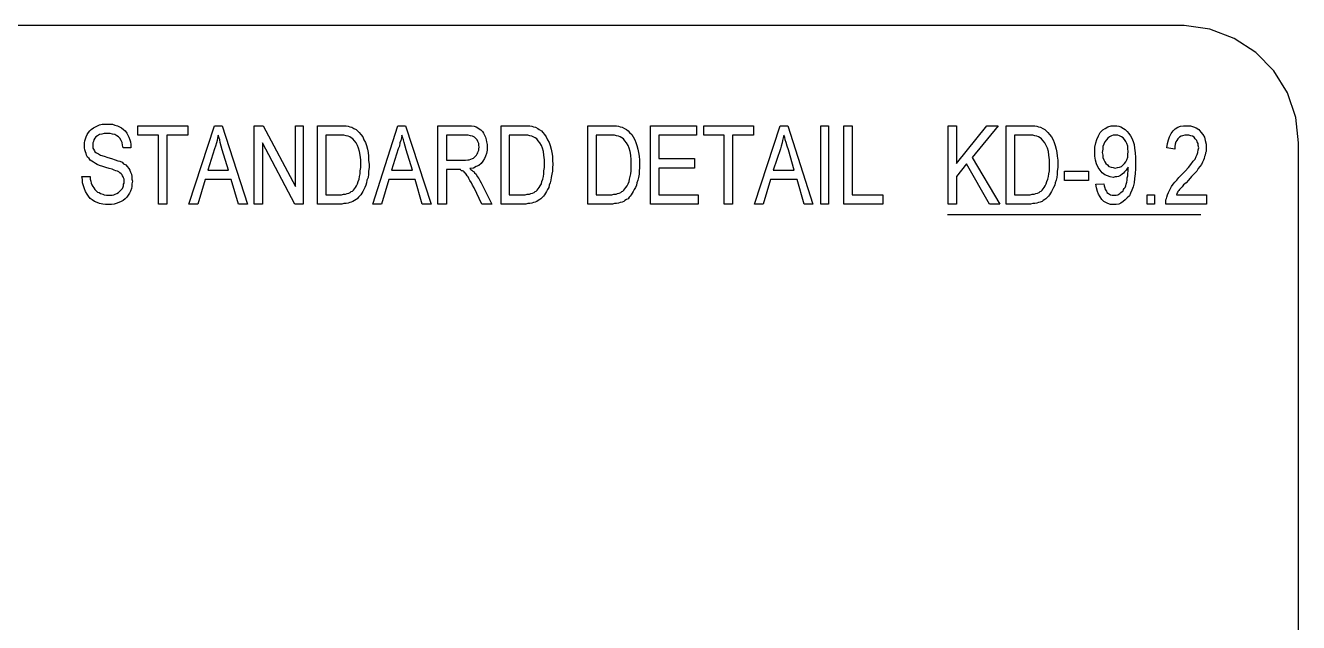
# Model space of a CAD drawing. Header units: metres. Extents: x 14 to 601, y -777 to -11.
# Drawn here: x 308.2 to 600.8, y -147.9 to -10.8 of the extents above; entities that cross this region are included whole.
import ezdxf

# ---------------------------------------------------------------- set-up
doc = ezdxf.new("R2010")
doc.units = ezdxf.units.M

msp = doc.modelspace()

# ---------------------------------------------------------------- linework, layer by layer
for p, q in [((573.76, -10.76), (40.72, -10.76)), ((574.48, -10.76), (573.76, -10.76)), ((580.36, -11.6), (574.48, -10.76)), ((586, -13.76), (580.36, -11.6)), ((590.92, -17), (586, -13.76)), ((595.12, -21.2), (590.92, -17)), ((598.24, -26.24), (595.12, -21.2)), ((600.16, -31.88), (598.24, -26.24)), ((600.76, -37.76), (600.16, -31.88)), ((322.72, -35.36), (322.96, -35)), ((322.96, -35), (323.32, -34.64)), ((323.32, -34.64), (323.8, -34.28)), ((323.8, -34.28), (324.28, -34.04)), ((324.28, -34.04), (324.76, -33.8)), ((324.76, -33.8), (325.24, -33.56)), ((325.24, -33.56), (325.84, -33.44)), ((325.84, -33.44), (326.32, -33.44)), ((326.32, -33.44), (326.92, -33.44)), ((326.92, -33.44), (327.52, -33.44)), ((327.52, -33.44), (328.24, -33.44)), ((328.24, -33.44), (328.72, -33.68)), ((328.72, -33.68), (329.32, -33.8)), ((329.32, -33.8), (329.8, -34.04)), ((329.8, -34.04), (330.28, -34.28)), ((330.28, -34.28), (330.76, -34.64)), ((330.76, -34.64), (331.12, -35)), ((331.12, -35), (331.48, -35.48)), ((334, -35.96), (334, -33.8)), ((334, -33.8), (345.52, -33.8)), ((345.52, -33.8), (345.52, -35.96)), ((345.76, -51.8), (351.64, -33.8)), ((351.64, -33.8), (353.44, -33.8)), ((353.44, -33.8), (359.2, -51.8)), ((360.76, -51.8), (360.76, -33.8)), ((360.76, -33.8), (362.8, -33.8)), ((362.8, -33.8), (370.24, -47.72)), ((370.24, -47.72), (370.24, -33.8)), ((370.24, -33.8), (372.04, -33.8)), ((372.04, -33.8), (372.04, -51.8)), ((375.28, -51.8), (375.28, -33.8)), ((375.28, -33.8), (380.2, -33.8)), ((380.2, -33.8), (380.8, -33.8)), ((380.8, -33.8), (381.4, -33.8)), ((381.4, -33.8), (381.88, -33.8)), ((381.88, -33.8), (382.36, -33.92)), ((382.36, -33.92), (382.72, -34.04)), ((382.72, -34.04), (383.2, -34.16)), ((383.2, -34.16), (383.68, -34.4)), ((383.68, -34.4), (384.16, -34.64)), ((384.16, -34.64), (384.52, -35)), ((384.52, -35), (384.88, -35.36)), ((388, -51.8), (393.76, -33.8)), ((393.76, -33.8), (395.56, -33.8)), ((395.56, -33.8), (401.44, -51.8)), ((403, -51.8), (403, -33.8)), ((403, -33.8), (409.24, -33.8)), ((409.24, -33.8), (409.96, -33.8)), ((409.96, -33.8), (410.68, -33.8)), ((410.68, -33.8), (411.28, -33.92)), ((411.28, -33.92), (411.76, -34.04)), ((411.76, -34.04), (412.12, -34.28)), ((412.12, -34.28), (412.48, -34.52)), ((412.48, -34.52), (412.84, -34.76)), ((412.84, -34.76), (413.2, -35.12)), ((417.52, -51.8), (417.52, -33.8)), ((417.52, -33.8), (422.44, -33.8)), ((422.44, -33.8), (423.04, -33.8)), ((423.04, -33.8), (423.64, -33.8)), ((423.64, -33.8), (424.12, -33.8)), ((424.12, -33.8), (424.6, -33.92)), ((424.6, -33.92), (424.96, -34.04)), ((424.96, -34.04), (425.44, -34.16)), ((425.44, -34.16), (425.92, -34.4)), ((425.92, -34.4), (426.28, -34.64)), ((426.28, -34.64), (426.76, -35)), ((426.76, -35), (427.12, -35.36)), ((437.44, -51.8), (437.44, -33.8)), ((437.44, -33.8), (442.36, -33.8)), ((442.36, -33.8), (442.96, -33.8)), ((442.96, -33.8), (443.56, -33.8)), ((443.56, -33.8), (444.04, -33.8)), ((444.04, -33.8), (444.52, -33.92)), ((444.52, -33.92), (444.88, -34.04)), ((444.88, -34.04), (445.36, -34.16)), ((445.36, -34.16), (445.84, -34.4)), ((445.84, -34.4), (446.32, -34.64)), ((446.32, -34.64), (446.68, -35)), ((446.68, -35), (447.04, -35.36)), ((451.84, -51.8), (451.84, -33.8)), ((451.84, -33.8), (462.4, -33.8)), ((462.4, -33.8), (462.4, -35.96)), ((464.08, -35.96), (464.08, -33.8)), ((464.08, -33.8), (475.48, -33.8)), ((475.48, -33.8), (475.48, -35.96)), ((475.72, -51.8), (481.6, -33.8)), ((481.6, -33.8), (483.4, -33.8)), ((483.4, -33.8), (489.16, -51.8)), ((490.96, -51.8), (490.96, -33.8)), ((490.96, -33.8), (492.76, -33.8)), ((492.76, -33.8), (492.76, -51.8)), ((496.24, -51.8), (496.24, -33.8)), ((496.24, -33.8), (498.16, -33.8)), ((498.16, -33.8), (498.16, -49.64)), ((520.24, -51.8), (520.24, -33.8)), ((520.24, -33.8), (522.16, -33.8)), ((522.16, -33.8), (522.16, -42.44)), ((522.16, -42.44), (529.12, -33.8)), ((531.76, -33.8), (525.76, -41.12)), ((529.12, -33.8), (531.76, -33.8)), ((533.56, -51.8), (533.56, -33.8)), ((533.56, -33.8), (538.48, -33.8)), ((538.48, -33.8), (539.08, -33.8)), ((539.08, -33.8), (539.68, -33.8)), ((539.68, -33.8), (540.16, -33.8)), ((540.16, -33.8), (540.64, -33.92)), ((540.64, -33.92), (541, -34.04)), ((541, -34.04), (541.48, -34.16)), ((541.48, -34.16), (541.96, -34.4)), ((541.96, -34.4), (542.44, -34.64)), ((542.44, -34.64), (542.8, -35)), ((542.8, -35), (543.16, -35.36)), ((555.16, -35.36), (555.76, -34.76)), ((555.76, -34.76), (556.36, -34.4)), ((556.36, -34.4), (556.96, -34.04)), ((556.96, -34.04), (557.68, -33.8)), ((557.68, -33.8), (558.4, -33.8)), ((558.4, -33.8), (559, -33.8)), ((559, -33.8), (559.48, -33.92)), ((559.48, -33.92), (559.96, -34.04)), ((559.96, -34.04), (560.56, -34.4)), ((560.56, -34.4), (560.92, -34.64)), ((560.92, -34.64), (561.4, -35.12)), ((571.48, -35.6), (571.96, -35)), ((571.96, -35), (572.44, -34.52)), ((572.44, -34.52), (573.04, -34.16)), ((573.04, -34.16), (573.64, -33.92)), ((573.64, -33.92), (574.36, -33.8)), ((574.36, -33.8), (575.08, -33.8)), ((575.08, -33.8), (575.92, -33.8)), ((575.92, -33.8), (576.64, -34.04)), ((576.64, -34.04), (577.24, -34.28)), ((577.24, -34.28), (577.84, -34.64)), ((577.84, -34.64), (578.32, -35.24)), ((321.76, -37.76), (321.88, -37.28)), ((321.76, -38.36), (321.76, -37.76)), ((321.88, -37.28), (322, -36.8)), ((322, -36.8), (322.12, -36.32)), ((322.12, -36.32), (322.36, -35.84)), ((322.36, -35.84), (322.72, -35.36)), ((323.8, -37.4), (323.68, -37.76)), ((323.68, -37.76), (323.68, -38.24)), ((323.92, -37.04), (323.8, -37.4)), ((324.16, -36.68), (323.92, -37.04)), ((324.4, -36.32), (324.16, -36.68)), ((324.76, -36.08), (324.4, -36.32)), ((325.24, -35.84), (324.76, -36.08)), ((325.72, -35.72), (325.24, -35.84)), ((326.32, -35.6), (325.72, -35.72)), ((327.04, -35.6), (326.32, -35.6)), ((327.64, -35.6), (327.04, -35.6)), ((328.24, -35.72), (327.64, -35.6)), ((328.72, -35.84), (328.24, -35.72)), ((329.2, -36.08), (328.72, -35.84)), ((329.56, -36.32), (329.2, -36.08)), ((329.92, -36.68), (329.56, -36.32)), ((330.16, -37.16), (329.92, -36.68)), ((330.4, -37.64), (330.16, -37.16)), ((330.52, -38.24), (330.4, -37.64)), ((331.48, -35.48), (331.72, -35.96)), ((331.72, -35.96), (331.96, -36.44)), ((331.96, -36.44), (332.2, -37.04)), ((332.2, -37.04), (332.32, -37.52)), ((332.32, -37.52), (332.44, -38.12)), ((338.8, -35.96), (334, -35.96)), ((338.8, -51.8), (338.8, -35.96)), ((345.52, -35.96), (340.72, -35.96)), ((340.72, -35.96), (340.72, -51.8)), ((352.12, -37.76), (351.88, -38.48)), ((352.24, -37.16), (352.12, -37.76)), ((352.36, -36.56), (352.24, -37.16)), ((352.48, -35.96), (352.36, -36.56)), ((352.6, -36.44), (352.48, -35.96)), ((352.84, -37.04), (352.6, -36.44)), ((352.96, -37.64), (352.84, -37.04)), ((353.2, -38.48), (352.96, -37.64)), ((370.12, -51.8), (362.68, -37.76)), ((362.68, -37.76), (362.68, -51.8)), ((380.2, -35.96), (377.2, -35.96)), ((377.2, -35.96), (377.2, -49.64)), ((380.8, -35.96), (380.2, -35.96)), ((381.4, -35.96), (380.8, -35.96)), ((381.88, -36.08), (381.4, -35.96)), ((382.36, -36.2), (381.88, -36.08)), ((382.72, -36.32), (382.36, -36.2)), ((383.08, -36.56), (382.72, -36.32)), ((383.44, -36.8), (383.08, -36.56)), ((383.8, -37.28), (383.44, -36.8)), ((384.16, -37.76), (383.8, -37.28)), ((384.52, -38.36), (384.16, -37.76)), ((384.88, -35.36), (385.24, -35.84)), ((385.24, -35.84), (385.72, -36.32)), ((385.72, -36.32), (385.96, -37.04)), ((385.96, -37.04), (386.32, -37.64)), ((386.32, -37.64), (386.56, -38.36)), ((394.24, -37.76), (394.12, -38.48)), ((394.48, -37.16), (394.24, -37.76)), ((394.6, -36.56), (394.48, -37.16)), ((394.72, -35.96), (394.6, -36.56)), ((394.84, -36.44), (394.72, -35.96)), ((395.08, -37.04), (394.84, -36.44)), ((395.2, -37.64), (395.08, -37.04)), ((395.44, -38.48), (395.2, -37.64)), ((409.36, -35.96), (404.92, -35.96)), ((404.92, -35.96), (404.92, -41.72)), ((409.96, -35.96), (409.36, -35.96)), ((410.44, -36.08), (409.96, -35.96)), ((410.92, -36.2), (410.44, -36.08)), ((411.4, -36.44), (410.92, -36.2)), ((411.64, -36.68), (411.4, -36.44)), ((412, -37.04), (411.64, -36.68)), ((412.12, -37.4), (412, -37.04)), ((412.36, -37.88), (412.12, -37.4)), ((412.36, -38.24), (412.36, -37.88)), ((413.2, -35.12), (413.44, -35.48)), ((413.44, -35.48), (413.68, -35.96)), ((413.68, -35.96), (413.92, -36.44)), ((413.92, -36.44), (414.04, -37.04)), ((414.04, -37.04), (414.16, -37.52)), ((414.16, -37.52), (414.28, -38.12)), ((422.44, -35.96), (419.32, -35.96)), ((419.32, -35.96), (419.32, -49.64)), ((423.04, -35.96), (422.44, -35.96)), ((423.64, -35.96), (423.04, -35.96)), ((424.12, -36.08), (423.64, -35.96)), ((424.6, -36.2), (424.12, -36.08)), ((424.84, -36.32), (424.6, -36.2)), ((425.32, -36.56), (424.84, -36.32)), ((425.68, -36.8), (425.32, -36.56)), ((426.04, -37.28), (425.68, -36.8)), ((426.4, -37.76), (426.04, -37.28)), ((426.76, -38.36), (426.4, -37.76)), ((427.12, -35.36), (427.48, -35.84)), ((427.48, -35.84), (427.84, -36.32)), ((427.84, -36.32), (428.2, -37.04)), ((428.2, -37.04), (428.56, -37.64)), ((428.56, -37.64), (428.8, -38.36)), ((442.36, -35.96), (439.36, -35.96)), ((439.36, -35.96), (439.36, -49.64)), ((442.96, -35.96), (442.36, -35.96)), ((443.56, -35.96), (442.96, -35.96)), ((444.04, -36.08), (443.56, -35.96)), ((444.52, -36.2), (444.04, -36.08)), ((444.88, -36.32), (444.52, -36.2)), ((445.24, -36.56), (444.88, -36.32)), ((445.6, -36.8), (445.24, -36.56)), ((445.96, -37.28), (445.6, -36.8)), ((446.32, -37.76), (445.96, -37.28)), ((446.68, -38.36), (446.32, -37.76)), ((447.04, -35.36), (447.52, -35.84)), ((447.52, -35.84), (447.88, -36.32)), ((447.88, -36.32), (448.24, -37.04)), ((448.24, -37.04), (448.48, -37.64)), ((448.48, -37.64), (448.72, -38.36)), ((462.4, -35.96), (453.76, -35.96)), ((453.76, -35.96), (453.76, -41.36)), ((468.76, -35.96), (464.08, -35.96)), ((468.76, -51.8), (468.76, -35.96)), ((475.48, -35.96), (470.68, -35.96)), ((470.68, -35.96), (470.68, -51.8)), ((482.08, -37.76), (481.84, -38.48)), ((482.2, -37.16), (482.08, -37.76)), ((482.32, -36.56), (482.2, -37.16)), ((482.44, -35.96), (482.32, -36.56)), ((482.68, -36.44), (482.44, -35.96)), ((482.8, -37.04), (482.68, -36.44)), ((483.04, -37.64), (482.8, -37.04)), ((483.28, -38.48), (483.04, -37.64)), ((538.48, -35.96), (535.48, -35.96)), ((535.48, -35.96), (535.48, -49.64)), ((539.08, -35.96), (538.48, -35.96)), ((539.68, -35.96), (539.08, -35.96)), ((540.16, -36.08), (539.68, -35.96)), ((540.64, -36.2), (540.16, -36.08)), ((541, -36.32), (540.64, -36.2)), ((541.36, -36.56), (541, -36.32)), ((541.72, -36.8), (541.36, -36.56)), ((542.08, -37.28), (541.72, -36.8)), ((542.44, -37.76), (542.08, -37.28)), ((542.8, -38.36), (542.44, -37.76)), ((543.16, -35.36), (543.52, -35.84)), ((543.52, -35.84), (544, -36.32)), ((544, -36.32), (544.36, -37.04)), ((544.36, -37.04), (544.6, -37.64)), ((544.6, -37.64), (544.84, -38.36)), ((553.96, -38.72), (554.2, -37.76)), ((554.2, -37.76), (554.44, -36.92)), ((554.44, -36.92), (554.8, -36.08)), ((554.8, -36.08), (555.16, -35.36)), ((556, -38), (555.76, -38.6)), ((556.24, -37.52), (556, -38)), ((556.6, -37.04), (556.24, -37.52)), ((556.96, -36.68), (556.6, -37.04)), ((557.32, -36.32), (556.96, -36.68)), ((557.8, -36.08), (557.32, -36.32)), ((558.16, -35.96), (557.8, -36.08)), ((558.76, -35.96), (558.16, -35.96)), ((559.24, -35.96), (558.76, -35.96)), ((559.6, -36.08), (559.24, -35.96)), ((560.08, -36.32), (559.6, -36.08)), ((560.44, -36.56), (560.08, -36.32)), ((560.8, -36.92), (560.44, -36.56)), ((561.04, -37.4), (560.8, -36.92)), ((561.28, -37.88), (561.04, -37.4)), ((561.52, -38.48), (561.28, -37.88)), ((561.4, -35.12), (561.76, -35.6)), ((561.76, -35.6), (562.12, -36.08)), ((562.12, -36.08), (562.48, -36.68)), ((562.48, -36.68), (562.72, -37.4)), ((562.72, -37.4), (562.96, -38.12)), ((570.52, -38.84), (570.64, -37.88)), ((570.64, -37.88), (570.88, -37.04)), ((570.88, -37.04), (571.12, -36.32)), ((571.12, -36.32), (571.48, -35.6)), ((572.44, -38), (572.32, -38.6)), ((572.56, -37.52), (572.44, -38)), ((572.8, -37.16), (572.56, -37.52)), ((573.04, -36.8), (572.8, -37.16)), ((573.4, -36.44), (573.04, -36.8)), ((573.76, -36.2), (573.4, -36.44)), ((574.12, -36.08), (573.76, -36.2)), ((574.6, -35.96), (574.12, -36.08)), ((575.08, -35.96), (574.6, -35.96)), ((575.56, -35.96), (575.08, -35.96)), ((576.04, -36.08), (575.56, -35.96)), ((576.4, -36.2), (576.04, -36.08)), ((576.76, -36.44), (576.4, -36.2)), ((577, -36.8), (576.76, -36.44)), ((577.36, -37.16), (577, -36.8)), ((577.48, -37.52), (577.36, -37.16)), ((577.72, -37.88), (577.48, -37.52)), ((577.72, -38.36), (577.72, -37.88)), ((578.32, -35.24), (578.8, -35.84)), ((578.8, -35.84), (579.16, -36.44)), ((579.16, -36.44), (579.28, -37.16)), ((579.28, -37.16), (579.52, -38)), ((579.52, -38), (579.52, -38.72)), ((600.76, -750.2), (600.76, -37.76)), ((321.76, -38.84), (321.76, -38.36)), ((321.88, -39.32), (321.76, -38.84)), ((322, -39.8), (321.88, -39.32)), ((322.12, -40.16), (322, -39.8)), ((322.24, -40.52), (322.12, -40.16)), ((322.48, -41), (322.24, -40.52)), ((323.68, -38.24), (323.68, -38.6)), ((323.68, -38.6), (323.68, -38.96)), ((323.68, -38.96), (323.8, -39.2)), ((323.8, -39.2), (324.04, -39.56)), ((324.04, -39.56), (324.16, -39.8)), ((324.16, -39.8), (324.52, -40.04)), ((324.52, -40.04), (325, -40.28)), ((325, -40.28), (325.48, -40.52)), ((325.48, -40.52), (326.32, -40.76)), ((326.32, -40.76), (327.16, -41.12)), ((330.64, -38.84), (330.52, -38.24)), ((332.44, -38.84), (330.64, -38.84)), ((332.44, -38.12), (332.44, -38.84)), ((351.64, -39.08), (350.08, -44)), ((351.88, -38.48), (351.64, -39.08)), ((353.44, -39.32), (353.2, -38.48)), ((354.88, -44), (353.44, -39.32)), ((384.76, -38.96), (384.52, -38.36)), ((385, -39.68), (384.76, -38.96)), ((385.12, -40.52), (385, -39.68)), ((385.24, -41.6), (385.12, -40.52)), ((386.56, -38.36), (386.8, -39.2)), ((386.8, -39.2), (386.92, -39.92)), ((386.92, -39.92), (387.04, -40.76)), ((387.04, -40.76), (387.04, -41.72)), ((393.88, -39.08), (392.32, -44)), ((394.12, -38.48), (393.88, -39.08)), ((395.68, -39.32), (395.44, -38.48)), ((397.12, -44), (395.68, -39.32)), ((411.4, -41), (411.64, -40.76)), ((411.64, -40.76), (411.88, -40.52)), ((411.88, -40.52), (412, -40.28)), ((412, -40.28), (412.12, -40.04)), ((412.12, -40.04), (412.24, -39.68)), ((412.24, -39.68), (412.36, -39.44)), ((412.48, -38.72), (412.36, -38.24)), ((412.36, -39.08), (412.48, -38.72)), ((412.36, -39.44), (412.36, -39.08)), ((413.92, -40.76), (413.68, -41.36)), ((414.16, -40.16), (413.92, -40.76)), ((414.28, -39.44), (414.16, -40.16)), ((414.28, -38.12), (414.28, -38.72)), ((414.28, -38.72), (414.28, -39.44)), ((427, -38.96), (426.76, -38.36)), ((427.24, -39.68), (427, -38.96)), ((427.36, -40.52), (427.24, -39.68)), ((427.48, -41.6), (427.36, -40.52)), ((428.8, -38.36), (429.04, -39.2)), ((429.04, -39.2), (429.16, -39.92)), ((429.16, -39.92), (429.28, -40.76)), ((429.28, -40.76), (429.28, -41.72)), ((446.92, -38.96), (446.68, -38.36)), ((447.16, -39.68), (446.92, -38.96)), ((447.28, -40.52), (447.16, -39.68)), ((447.4, -41.6), (447.28, -40.52)), ((448.72, -38.36), (448.96, -39.2)), ((448.96, -39.2), (449.08, -39.92)), ((449.08, -39.92), (449.2, -40.76)), ((449.2, -40.76), (449.32, -41.72)), ((481.72, -39.08), (480.04, -44)), ((481.84, -38.48), (481.72, -39.08)), ((483.52, -39.32), (483.28, -38.48)), ((484.84, -44), (483.52, -39.32)), ((543.04, -38.96), (542.8, -38.36)), ((543.28, -39.68), (543.04, -38.96)), ((543.4, -40.52), (543.28, -39.68)), ((543.52, -41.6), (543.4, -40.52)), ((544.84, -38.36), (545.08, -39.2)), ((545.08, -39.2), (545.2, -39.92)), ((545.2, -39.92), (545.32, -40.76)), ((545.32, -40.76), (545.44, -41.72)), ((553.96, -39.8), (553.96, -38.72)), ((553.96, -40.76), (553.96, -39.8)), ((554.08, -41.72), (553.96, -40.76)), ((555.76, -39.2), (555.64, -39.92)), ((555.64, -39.92), (555.76, -40.52)), ((555.76, -38.6), (555.76, -39.2)), ((555.76, -40.52), (555.76, -41.12)), ((561.52, -39.08), (561.52, -38.48)), ((561.64, -39.68), (561.52, -39.08)), ((561.52, -40.4), (561.64, -39.68)), ((561.52, -41), (561.52, -40.4)), ((562.96, -38.12), (563.08, -38.96)), ((563.08, -38.96), (563.2, -40.04)), ((563.2, -40.04), (563.32, -41.12)), ((572.32, -39.2), (570.52, -38.84)), ((572.32, -38.6), (572.32, -39.2)), ((577, -41.48), (577.24, -40.88)), ((577.24, -40.88), (577.48, -40.4)), ((577.48, -40.4), (577.6, -39.92)), ((577.6, -39.92), (577.72, -39.32)), ((577.84, -38.84), (577.72, -38.36)), ((577.72, -39.32), (577.84, -38.84)), ((579.16, -40.88), (579.04, -41.36)), ((579.28, -40.52), (579.16, -40.88)), ((579.4, -40.04), (579.28, -40.52)), ((579.52, -39.68), (579.4, -40.04)), ((579.52, -38.72), (579.52, -39.2)), ((579.52, -39.2), (579.52, -39.68)), ((322.84, -41.36), (322.48, -41)), ((323.08, -41.72), (322.84, -41.36)), ((323.44, -41.96), (323.08, -41.72)), ((323.8, -42.2), (323.44, -41.96)), ((324.28, -42.44), (323.8, -42.2)), ((324.64, -42.68), (324.28, -42.44)), ((325.24, -42.92), (324.64, -42.68)), ((325.96, -43.16), (325.24, -42.92)), ((326.68, -43.4), (325.96, -43.16)), ((327.4, -43.64), (326.68, -43.4)), ((327.16, -41.12), (328, -41.36)), ((328.12, -43.76), (327.4, -43.64)), ((328, -41.36), (328.84, -41.6)), ((328.6, -44), (328.12, -43.76)), ((328.84, -41.6), (329.44, -41.84)), ((329.44, -41.84), (329.92, -41.96)), ((329.92, -41.96), (330.4, -42.2)), ((330.4, -42.2), (330.76, -42.56)), ((330.76, -42.56), (331.24, -42.8)), ((331.24, -42.8), (331.6, -43.16)), ((331.6, -43.16), (331.96, -43.64)), ((331.96, -43.64), (332.2, -44)), ((385.12, -44.12), (385.24, -43.4)), ((385.24, -42.56), (385.24, -41.6)), ((385.24, -43.4), (385.24, -42.56)), ((387.04, -41.72), (387.16, -42.68)), ((387.16, -43.4), (387.04, -44.24)), ((387.16, -42.68), (387.16, -43.4)), ((404.92, -41.72), (408.88, -41.72)), ((407.08, -43.88), (404.92, -43.88)), ((404.92, -43.88), (404.92, -51.8)), ((407.32, -43.88), (407.08, -43.88)), ((407.56, -43.88), (407.32, -43.88)), ((407.8, -43.88), (407.56, -43.88)), ((407.92, -43.88), (407.8, -43.88)), ((408.16, -43.88), (407.92, -43.88)), ((408.28, -44), (408.16, -43.88)), ((408.88, -41.72), (409.36, -41.72)), ((409.36, -41.72), (409.84, -41.6)), ((409.84, -41.6), (410.2, -41.6)), ((410.2, -41.6), (410.56, -41.48)), ((411.16, -43.52), (410.32, -43.64)), ((410.32, -43.64), (410.56, -43.88)), ((410.56, -41.48), (410.92, -41.36)), ((410.56, -43.88), (410.8, -44)), ((410.92, -41.36), (411.16, -41.24)), ((411.16, -41.24), (411.4, -41)), ((411.76, -43.16), (411.16, -43.52)), ((412.36, -42.92), (411.76, -43.16)), ((412.96, -42.44), (412.36, -42.92)), ((413.32, -41.96), (412.96, -42.44)), ((413.68, -41.36), (413.32, -41.96)), ((427.36, -44.12), (427.48, -43.4)), ((427.48, -42.56), (427.48, -41.6)), ((427.48, -43.4), (427.48, -42.56)), ((429.28, -41.72), (429.4, -42.68)), ((429.4, -42.68), (429.28, -43.4)), ((429.28, -43.4), (429.28, -44.24)), ((447.4, -42.56), (447.4, -41.6)), ((447.4, -43.4), (447.4, -42.56)), ((447.4, -44.12), (447.4, -43.4)), ((449.32, -43.4), (449.2, -44.24)), ((449.32, -41.72), (449.32, -42.68)), ((449.32, -42.68), (449.32, -43.4)), ((453.76, -41.36), (461.92, -41.36)), ((461.92, -43.52), (453.76, -43.52)), ((453.76, -43.52), (453.76, -49.64)), ((461.92, -41.36), (461.92, -43.52)), ((524.44, -42.56), (522.16, -45.44)), ((529.72, -51.8), (524.44, -42.56)), ((525.76, -41.12), (532.12, -51.8)), ((543.52, -42.56), (543.52, -41.6)), ((543.52, -43.4), (543.52, -42.56)), ((543.52, -44.12), (543.52, -43.4)), ((545.44, -43.4), (545.32, -44.24)), ((545.44, -41.72), (545.44, -42.68)), ((545.44, -42.68), (545.44, -43.4)), ((554.32, -42.56), (554.08, -41.72)), ((554.68, -43.4), (554.32, -42.56)), ((555.16, -44), (554.68, -43.4)), ((555.76, -41.12), (556, -41.6)), ((556, -41.6), (556.24, -42.08)), ((556.24, -42.08), (556.48, -42.44)), ((556.48, -42.44), (556.84, -42.8)), ((556.84, -42.8), (557.2, -43.16)), ((557.2, -43.16), (557.68, -43.28)), ((557.68, -43.28), (558.16, -43.4)), ((558.16, -43.4), (558.64, -43.52)), ((558.64, -43.52), (559.12, -43.4)), ((559.12, -43.4), (559.6, -43.28)), ((559.6, -43.28), (560.08, -43.16)), ((560.08, -43.16), (560.44, -42.8)), ((560.44, -42.8), (560.8, -42.44)), ((560.8, -42.44), (561.04, -42.08)), ((561.04, -42.08), (561.28, -41.6)), ((561.4, -43.64), (561.16, -44)), ((561.28, -41.6), (561.52, -41)), ((561.64, -43.28), (561.4, -43.64)), ((561.64, -43.4), (561.64, -43.28)), ((561.64, -43.52), (561.64, -43.4)), ((561.64, -43.64), (561.64, -43.52)), ((561.64, -43.76), (561.64, -43.64)), ((561.64, -44.24), (561.64, -43.76)), ((563.32, -43.64), (563.2, -44.84)), ((563.32, -41.12), (563.32, -42.32)), ((563.32, -42.32), (563.32, -43.64)), ((574.72, -44.24), (575.44, -43.4)), ((575.44, -43.4), (576.04, -42.68)), ((576.04, -42.68), (576.52, -41.96)), ((576.52, -41.96), (577, -41.48)), ((577.72, -43.64), (577.36, -44.24)), ((578.08, -43.16), (577.72, -43.64)), ((578.44, -42.68), (578.08, -43.16)), ((578.68, -42.2), (578.44, -42.68)), ((578.92, -41.72), (578.68, -42.2)), ((579.04, -41.36), (578.92, -41.72)), ((321.16, -45.44), (323.08, -45.44)), ((321.28, -46.16), (321.16, -45.44)), ((321.28, -46.88), (321.28, -46.16)), ((323.08, -45.44), (323.08, -46.04)), ((323.08, -46.04), (323.2, -46.52)), ((323.2, -46.52), (323.32, -47)), ((328.96, -44.12), (328.6, -44)), ((329.32, -44.24), (328.96, -44.12)), ((329.68, -44.36), (329.32, -44.24)), ((329.92, -44.6), (329.68, -44.36)), ((330.16, -44.84), (329.92, -44.6)), ((330.4, -45.08), (330.16, -44.84)), ((330.52, -45.32), (330.4, -45.08)), ((330.64, -45.56), (330.52, -45.32)), ((330.76, -45.8), (330.64, -45.56)), ((330.88, -46.04), (330.76, -45.8)), ((330.88, -46.4), (330.88, -46.04)), ((330.88, -46.64), (330.88, -46.4)), ((330.88, -47), (330.88, -46.64)), ((332.2, -44), (332.32, -44.48)), ((332.32, -44.48), (332.56, -44.96)), ((332.56, -44.96), (332.68, -45.44)), ((332.68, -45.44), (332.68, -46.04)), ((332.68, -46.04), (332.8, -46.52)), ((332.8, -46.52), (332.68, -47.12)), ((349.48, -46.16), (347.8, -51.8)), ((355.48, -46.16), (349.48, -46.16)), ((350.08, -44), (354.88, -44)), ((357.16, -51.8), (355.48, -46.16)), ((384.52, -47.12), (384.64, -46.64)), ((384.64, -46.64), (384.88, -46.04)), ((384.88, -46.04), (385, -45.44)), ((385, -45.44), (385.12, -44.84)), ((385.12, -44.84), (385.12, -44.12)), ((386.68, -46.28), (386.56, -46.88)), ((386.92, -45.68), (386.68, -46.28)), ((387.04, -44.96), (386.92, -45.68)), ((387.04, -44.24), (387.04, -44.96)), ((391.72, -46.16), (390.04, -51.8)), ((397.72, -46.16), (391.72, -46.16)), ((392.32, -44), (397.12, -44)), ((399.4, -51.8), (397.72, -46.16)), ((408.4, -44.12), (408.28, -44)), ((408.64, -44.12), (408.4, -44.12)), ((408.76, -44.24), (408.64, -44.12)), ((409, -44.36), (408.76, -44.24)), ((409.12, -44.6), (409, -44.36)), ((409.36, -44.72), (409.12, -44.6)), ((409.48, -44.96), (409.36, -44.72)), ((409.72, -45.32), (409.48, -44.96)), ((409.96, -45.56), (409.72, -45.32)), ((410.08, -45.92), (409.96, -45.56)), ((410.32, -46.4), (410.08, -45.92)), ((410.68, -46.88), (410.32, -46.4)), ((410.8, -44), (411.04, -44.24)), ((411.04, -44.24), (411.28, -44.36)), ((411.28, -44.36), (411.4, -44.6)), ((411.4, -44.6), (411.76, -44.96)), ((411.76, -44.96), (412, -45.44)), ((412, -45.44), (412.36, -45.92)), ((412.36, -45.92), (412.6, -46.4)), ((412.6, -46.4), (412.96, -46.88)), ((426.76, -47.12), (426.88, -46.64)), ((426.88, -46.64), (427.12, -46.04)), ((427.12, -46.04), (427.24, -45.44)), ((427.24, -45.44), (427.36, -44.84)), ((427.36, -44.84), (427.36, -44.12)), ((428.92, -46.28), (428.8, -46.88)), ((429.04, -45.68), (428.92, -46.28)), ((429.16, -44.96), (429.04, -45.68)), ((429.28, -44.24), (429.16, -44.96)), ((446.68, -47.12), (446.92, -46.64)), ((446.92, -46.64), (447.04, -46.04)), ((447.04, -46.04), (447.16, -45.44)), ((447.16, -45.44), (447.28, -44.84)), ((447.28, -44.84), (447.4, -44.12)), ((448.96, -46.28), (448.72, -46.88)), ((449.08, -45.68), (448.96, -46.28)), ((449.2, -44.96), (449.08, -45.68)), ((449.2, -44.24), (449.2, -44.96)), ((479.44, -46.16), (477.76, -51.8)), ((485.56, -46.16), (479.44, -46.16)), ((480.04, -44), (484.84, -44)), ((487.12, -51.8), (485.56, -46.16)), ((522.16, -45.44), (522.16, -51.8)), ((542.8, -47.12), (542.92, -46.64)), ((542.92, -46.64), (543.16, -46.04)), ((543.16, -46.04), (543.28, -45.44)), ((543.28, -45.44), (543.4, -44.84)), ((543.4, -44.84), (543.52, -44.12)), ((545.08, -46.28), (544.84, -46.88)), ((545.2, -45.68), (545.08, -46.28)), ((545.32, -44.96), (545.2, -45.68)), ((545.32, -44.24), (545.32, -44.96)), ((547, -46.4), (547, -44.24)), ((547, -44.24), (552.52, -44.24)), ((552.52, -46.4), (547, -46.4)), ((552.52, -44.24), (552.52, -46.4)), ((555.64, -44.6), (555.16, -44)), ((556.24, -45.08), (555.64, -44.6)), ((556.84, -45.32), (556.24, -45.08)), ((557.44, -45.56), (556.84, -45.32)), ((558.16, -45.68), (557.44, -45.56)), ((558.64, -45.56), (558.16, -45.68)), ((559, -45.56), (558.64, -45.56)), ((559.36, -45.44), (559, -45.56)), ((559.84, -45.2), (559.36, -45.44)), ((560.2, -44.96), (559.84, -45.2)), ((560.56, -44.72), (560.2, -44.96)), ((560.8, -44.36), (560.56, -44.72)), ((561.16, -44), (560.8, -44.36)), ((561.16, -47.24), (561.28, -46.76)), ((561.28, -46.76), (561.4, -46.28)), ((561.4, -45.8), (561.52, -45.32)), ((561.4, -46.28), (561.4, -45.8)), ((561.52, -44.72), (561.64, -44.24)), ((561.52, -45.32), (561.52, -44.72)), ((563.08, -45.92), (562.96, -46.88)), ((563.2, -44.84), (563.08, -45.92)), ((571.96, -47.24), (572.32, -46.76)), ((572.32, -46.76), (572.8, -46.28)), ((572.8, -46.28), (573.28, -45.68)), ((573.28, -45.68), (573.88, -45.08)), ((573.88, -45.08), (574.72, -44.24)), ((575.44, -46.28), (574.96, -46.88)), ((576.16, -45.44), (575.44, -46.28)), ((576.76, -44.84), (576.16, -45.44)), ((577.36, -44.24), (576.76, -44.84)), ((321.52, -47.6), (321.28, -46.88)), ((321.76, -48.32), (321.52, -47.6)), ((322, -48.92), (321.76, -48.32)), ((322.36, -49.52), (322, -48.92)), ((322.72, -50), (322.36, -49.52)), ((323.32, -47), (323.44, -47.36)), ((323.44, -47.36), (323.68, -47.72)), ((323.68, -47.72), (323.92, -48.08)), ((323.92, -48.08), (324.16, -48.44)), ((324.16, -48.44), (324.4, -48.68)), ((324.4, -48.68), (324.76, -49.04)), ((324.76, -49.04), (325.12, -49.16)), ((325.12, -49.16), (325.48, -49.4)), ((325.48, -49.4), (325.96, -49.52)), ((325.96, -49.52), (326.32, -49.64)), ((326.32, -49.64), (326.8, -49.76)), ((328.12, -49.76), (328.48, -49.64)), ((328.48, -49.64), (328.84, -49.52)), ((328.84, -49.52), (329.2, -49.4)), ((329.2, -49.4), (329.56, -49.16)), ((329.56, -49.16), (329.8, -48.92)), ((329.8, -48.92), (330.04, -48.68)), ((330.04, -48.68), (330.28, -48.44)), ((330.28, -48.44), (330.52, -48.2)), ((330.52, -48.2), (330.64, -47.84)), ((330.64, -47.84), (330.76, -47.6)), ((330.76, -47.24), (330.88, -47)), ((330.76, -47.6), (330.76, -47.24)), ((332.08, -49.28), (331.84, -49.76)), ((332.32, -48.8), (332.08, -49.28)), ((332.56, -48.2), (332.32, -48.8)), ((332.68, -47.72), (332.56, -48.2)), ((332.68, -47.12), (332.68, -47.72)), ((377.2, -49.64), (380.2, -49.64)), ((380.2, -49.64), (380.8, -49.64)), ((380.8, -49.64), (381.28, -49.52)), ((381.28, -49.52), (381.76, -49.52)), ((381.76, -49.52), (382.12, -49.4)), ((382.12, -49.4), (382.48, -49.28)), ((382.48, -49.28), (382.84, -49.16)), ((382.84, -49.16), (383.08, -48.92)), ((383.08, -48.92), (383.32, -48.8)), ((383.32, -48.8), (383.56, -48.56)), ((383.56, -48.56), (383.8, -48.32)), ((383.8, -48.32), (384.04, -47.96)), ((384.04, -47.96), (384.28, -47.6)), ((384.28, -47.6), (384.52, -47.12)), ((385.24, -49.64), (385, -50)), ((385.48, -49.28), (385.24, -49.64)), ((385.72, -48.92), (385.48, -49.28)), ((385.96, -48.44), (385.72, -48.92)), ((386.2, -47.96), (385.96, -48.44)), ((386.44, -47.48), (386.2, -47.96)), ((386.56, -46.88), (386.44, -47.48)), ((410.92, -47.48), (410.68, -46.88)), ((411.28, -48.08), (410.92, -47.48)), ((413.08, -51.8), (411.28, -48.08)), ((412.96, -46.88), (415.36, -51.8)), ((419.32, -49.64), (422.44, -49.64)), ((422.44, -49.64), (423.04, -49.64)), ((423.04, -49.64), (423.52, -49.52)), ((423.52, -49.52), (424, -49.52)), ((424, -49.52), (424.36, -49.4)), ((424.36, -49.4), (424.72, -49.28)), ((424.72, -49.28), (425.08, -49.16)), ((425.08, -49.16), (425.32, -48.92)), ((425.32, -48.92), (425.56, -48.8)), ((425.56, -48.8), (425.8, -48.56)), ((425.8, -48.56), (426.04, -48.32)), ((426.04, -48.32), (426.28, -47.96)), ((426.28, -47.96), (426.52, -47.6)), ((426.52, -47.6), (426.76, -47.12)), ((427.48, -49.64), (427.24, -50)), ((427.72, -49.28), (427.48, -49.64)), ((427.96, -48.92), (427.72, -49.28)), ((428.2, -48.44), (427.96, -48.92)), ((428.44, -47.96), (428.2, -48.44)), ((428.56, -47.48), (428.44, -47.96)), ((428.8, -46.88), (428.56, -47.48)), ((439.36, -49.64), (442.36, -49.64)), ((442.36, -49.64), (442.96, -49.64)), ((442.96, -49.64), (443.44, -49.52)), ((443.44, -49.52), (443.92, -49.52)), ((443.92, -49.52), (444.28, -49.4)), ((444.28, -49.4), (444.64, -49.28)), ((444.64, -49.28), (445, -49.16)), ((445, -49.16), (445.24, -48.92)), ((445.24, -48.92), (445.48, -48.8)), ((445.48, -48.8), (445.72, -48.56)), ((445.72, -48.56), (445.96, -48.32)), ((445.96, -48.32), (446.2, -47.96)), ((446.2, -47.96), (446.44, -47.6)), ((446.44, -47.6), (446.68, -47.12)), ((447.4, -49.64), (447.16, -50)), ((447.64, -49.28), (447.4, -49.64)), ((447.88, -48.92), (447.64, -49.28)), ((448.12, -48.44), (447.88, -48.92)), ((448.36, -47.96), (448.12, -48.44)), ((448.6, -47.48), (448.36, -47.96)), ((448.72, -46.88), (448.6, -47.48)), ((453.76, -49.64), (462.76, -49.64)), ((462.76, -49.64), (462.76, -51.8)), ((498.16, -49.64), (505.24, -49.64)), ((505.24, -49.64), (505.24, -51.8)), ((535.48, -49.64), (538.48, -49.64)), ((538.48, -49.64), (539.08, -49.64)), ((539.08, -49.64), (539.56, -49.52)), ((539.56, -49.52), (540.04, -49.52)), ((540.04, -49.52), (540.4, -49.4)), ((540.4, -49.4), (540.76, -49.28)), ((540.76, -49.28), (541.12, -49.16)), ((541.12, -49.16), (541.36, -48.92)), ((541.36, -48.92), (541.6, -48.8)), ((541.6, -48.8), (541.84, -48.56)), ((541.84, -48.56), (542.08, -48.32)), ((542.08, -48.32), (542.32, -47.96)), ((542.32, -47.96), (542.56, -47.6)), ((542.56, -47.6), (542.8, -47.12)), ((543.52, -49.64), (543.28, -50)), ((543.76, -49.28), (543.52, -49.64)), ((544, -48.92), (543.76, -49.28)), ((544.24, -48.44), (544, -48.92)), ((544.48, -47.96), (544.24, -48.44)), ((544.72, -47.48), (544.48, -47.96)), ((544.84, -46.88), (544.72, -47.48)), ((554.2, -47.24), (556, -47.12)), ((554.32, -48.08), (554.2, -47.24)), ((554.56, -48.92), (554.32, -48.08)), ((554.8, -49.52), (554.56, -48.92)), ((555.16, -50.12), (554.8, -49.52)), ((556, -47.12), (556.12, -47.6)), ((556.12, -47.6), (556.24, -48.08)), ((556.24, -48.08), (556.36, -48.44)), ((556.36, -48.44), (556.6, -48.8)), ((556.6, -48.8), (556.72, -49.16)), ((556.72, -49.16), (557.08, -49.4)), ((557.08, -49.4), (557.32, -49.52)), ((557.32, -49.52), (557.56, -49.64)), ((557.56, -49.64), (557.92, -49.76)), ((558.88, -49.76), (559.24, -49.64)), ((559.24, -49.64), (559.48, -49.52)), ((559.48, -49.52), (559.72, -49.4)), ((559.72, -49.4), (559.96, -49.16)), ((559.96, -49.16), (560.2, -48.92)), ((560.2, -48.92), (560.44, -48.8)), ((560.44, -48.8), (560.56, -48.44)), ((560.56, -48.44), (560.68, -48.2)), ((560.68, -48.2), (560.92, -47.96)), ((560.92, -47.96), (561.04, -47.6)), ((561.04, -47.6), (561.16, -47.24)), ((562.12, -49.28), (561.88, -49.88)), ((562.48, -48.56), (562.12, -49.28)), ((562.72, -47.84), (562.48, -48.56)), ((562.96, -46.88), (562.72, -47.84)), ((565.96, -51.8), (565.96, -49.64)), ((565.96, -49.64), (567.64, -49.64)), ((567.64, -49.64), (567.64, -51.8)), ((570.52, -50.24), (570.64, -49.64)), ((570.64, -49.64), (570.88, -49.16)), ((570.88, -49.16), (571.12, -48.68)), ((571.12, -48.68), (571.36, -48.2)), ((571.36, -48.2), (571.6, -47.72)), ((571.6, -47.72), (571.96, -47.24)), ((572.8, -49.4), (572.68, -49.64)), ((572.68, -49.64), (579.64, -49.64)), ((572.92, -49.16), (572.8, -49.4)), ((573.04, -48.92), (572.92, -49.16)), ((573.28, -48.68), (573.04, -48.92)), ((573.4, -48.44), (573.28, -48.68)), ((573.64, -48.2), (573.4, -48.44)), ((574, -47.84), (573.64, -48.2)), ((574.36, -47.36), (574, -47.84)), ((574.96, -46.88), (574.36, -47.36)), ((579.64, -49.64), (579.64, -51.8)), ((323.08, -50.48), (322.72, -50)), ((323.56, -50.84), (323.08, -50.48)), ((324.04, -51.2), (323.56, -50.84)), ((324.64, -51.44), (324.04, -51.2)), ((325.24, -51.68), (324.64, -51.44)), ((325.96, -51.8), (325.24, -51.68)), ((326.56, -51.92), (325.96, -51.8)), ((327.4, -51.92), (326.56, -51.92)), ((326.8, -49.76), (327.28, -49.76)), ((327.28, -49.76), (327.76, -49.76)), ((328, -51.92), (327.4, -51.92)), ((327.76, -49.76), (328.12, -49.76)), ((328.6, -51.8), (328, -51.92)), ((329.08, -51.68), (328.6, -51.8)), ((329.68, -51.44), (329.08, -51.68)), ((330.16, -51.2), (329.68, -51.44)), ((330.64, -50.96), (330.16, -51.2)), ((331.12, -50.6), (330.64, -50.96)), ((331.48, -50.24), (331.12, -50.6)), ((331.84, -49.76), (331.48, -50.24)), ((340.72, -51.8), (338.8, -51.8)), ((347.8, -51.8), (345.76, -51.8)), ((359.2, -51.8), (357.16, -51.8)), ((362.68, -51.8), (360.76, -51.8)), ((372.04, -51.8), (370.12, -51.8)), ((380.44, -51.8), (375.28, -51.8)), ((380.92, -51.8), (380.44, -51.8)), ((381.4, -51.68), (380.92, -51.8)), ((381.88, -51.68), (381.4, -51.68)), ((382.36, -51.56), (381.88, -51.68)), ((382.72, -51.44), (382.36, -51.56)), ((383.08, -51.32), (382.72, -51.44)), ((383.44, -51.2), (383.08, -51.32)), ((383.8, -50.96), (383.44, -51.2)), ((384.16, -50.72), (383.8, -50.96)), ((384.4, -50.6), (384.16, -50.72)), ((384.76, -50.24), (384.4, -50.6)), ((385, -50), (384.76, -50.24)), ((390.04, -51.8), (388, -51.8)), ((401.44, -51.8), (399.4, -51.8)), ((404.92, -51.8), (403, -51.8)), ((415.36, -51.8), (413.08, -51.8)), ((422.68, -51.8), (417.52, -51.8)), ((423.16, -51.8), (422.68, -51.8)), ((423.64, -51.68), (423.16, -51.8)), ((424.12, -51.68), (423.64, -51.68)), ((424.6, -51.56), (424.12, -51.68)), ((424.96, -51.44), (424.6, -51.56)), ((425.32, -51.32), (424.96, -51.44)), ((425.68, -51.2), (425.32, -51.32)), ((426.04, -50.96), (425.68, -51.2)), ((426.4, -50.72), (426.04, -50.96)), ((426.64, -50.6), (426.4, -50.72)), ((427, -50.24), (426.64, -50.6)), ((427.24, -50), (427, -50.24)), ((442.6, -51.8), (437.44, -51.8)), ((443.08, -51.8), (442.6, -51.8)), ((443.56, -51.68), (443.08, -51.8)), ((444.04, -51.68), (443.56, -51.68)), ((444.52, -51.56), (444.04, -51.68)), ((444.88, -51.44), (444.52, -51.56)), ((445.36, -51.32), (444.88, -51.44)), ((445.72, -51.2), (445.36, -51.32)), ((445.96, -50.96), (445.72, -51.2)), ((446.32, -50.72), (445.96, -50.96)), ((446.68, -50.6), (446.32, -50.72)), ((446.92, -50.24), (446.68, -50.6)), ((447.16, -50), (446.92, -50.24)), ((462.76, -51.8), (451.84, -51.8)), ((470.68, -51.8), (468.76, -51.8)), ((477.76, -51.8), (475.72, -51.8)), ((489.16, -51.8), (487.12, -51.8)), ((492.76, -51.8), (490.96, -51.8)), ((505.24, -51.8), (496.24, -51.8)), ((522.16, -51.8), (520.24, -51.8)), ((532.12, -51.8), (529.72, -51.8)), ((538.72, -51.8), (533.56, -51.8)), ((539.2, -51.8), (538.72, -51.8)), ((539.68, -51.68), (539.2, -51.8)), ((540.16, -51.68), (539.68, -51.68)), ((540.64, -51.56), (540.16, -51.68)), ((541, -51.44), (540.64, -51.56)), ((541.36, -51.32), (541, -51.44)), ((541.84, -51.2), (541.36, -51.32)), ((542.08, -50.96), (541.84, -51.2)), ((542.44, -50.72), (542.08, -50.96)), ((542.68, -50.6), (542.44, -50.72)), ((543.04, -50.24), (542.68, -50.6)), ((543.28, -50), (543.04, -50.24)), ((555.52, -50.72), (555.16, -50.12)), ((556, -51.2), (555.52, -50.72)), ((556.48, -51.44), (556, -51.2)), ((556.96, -51.68), (556.48, -51.44)), ((557.56, -51.92), (556.96, -51.68)), ((558.28, -51.92), (557.56, -51.92)), ((557.92, -49.76), (558.28, -49.76)), ((558.28, -49.76), (558.64, -49.76)), ((558.88, -51.92), (558.28, -51.92)), ((558.64, -49.76), (558.88, -49.76)), ((559.48, -51.8), (558.88, -51.92)), ((559.96, -51.56), (559.48, -51.8)), ((560.44, -51.2), (559.96, -51.56)), ((560.92, -50.84), (560.44, -51.2)), ((561.4, -50.36), (560.92, -50.84)), ((561.88, -49.88), (561.4, -50.36)), ((567.64, -51.8), (565.96, -51.8)), ((570.28, -50.84), (570.4, -50.48)), ((570.28, -51.08), (570.28, -50.84)), ((570.28, -51.44), (570.28, -51.08)), ((570.28, -51.8), (570.28, -51.44)), ((579.64, -51.8), (570.28, -51.8)), ((570.4, -50.48), (570.52, -50.24)), ((520.12, -54.2), (578.32, -54.2))]:
    msp.add_line(p, q)

doc.saveas('drawing.dxf')
